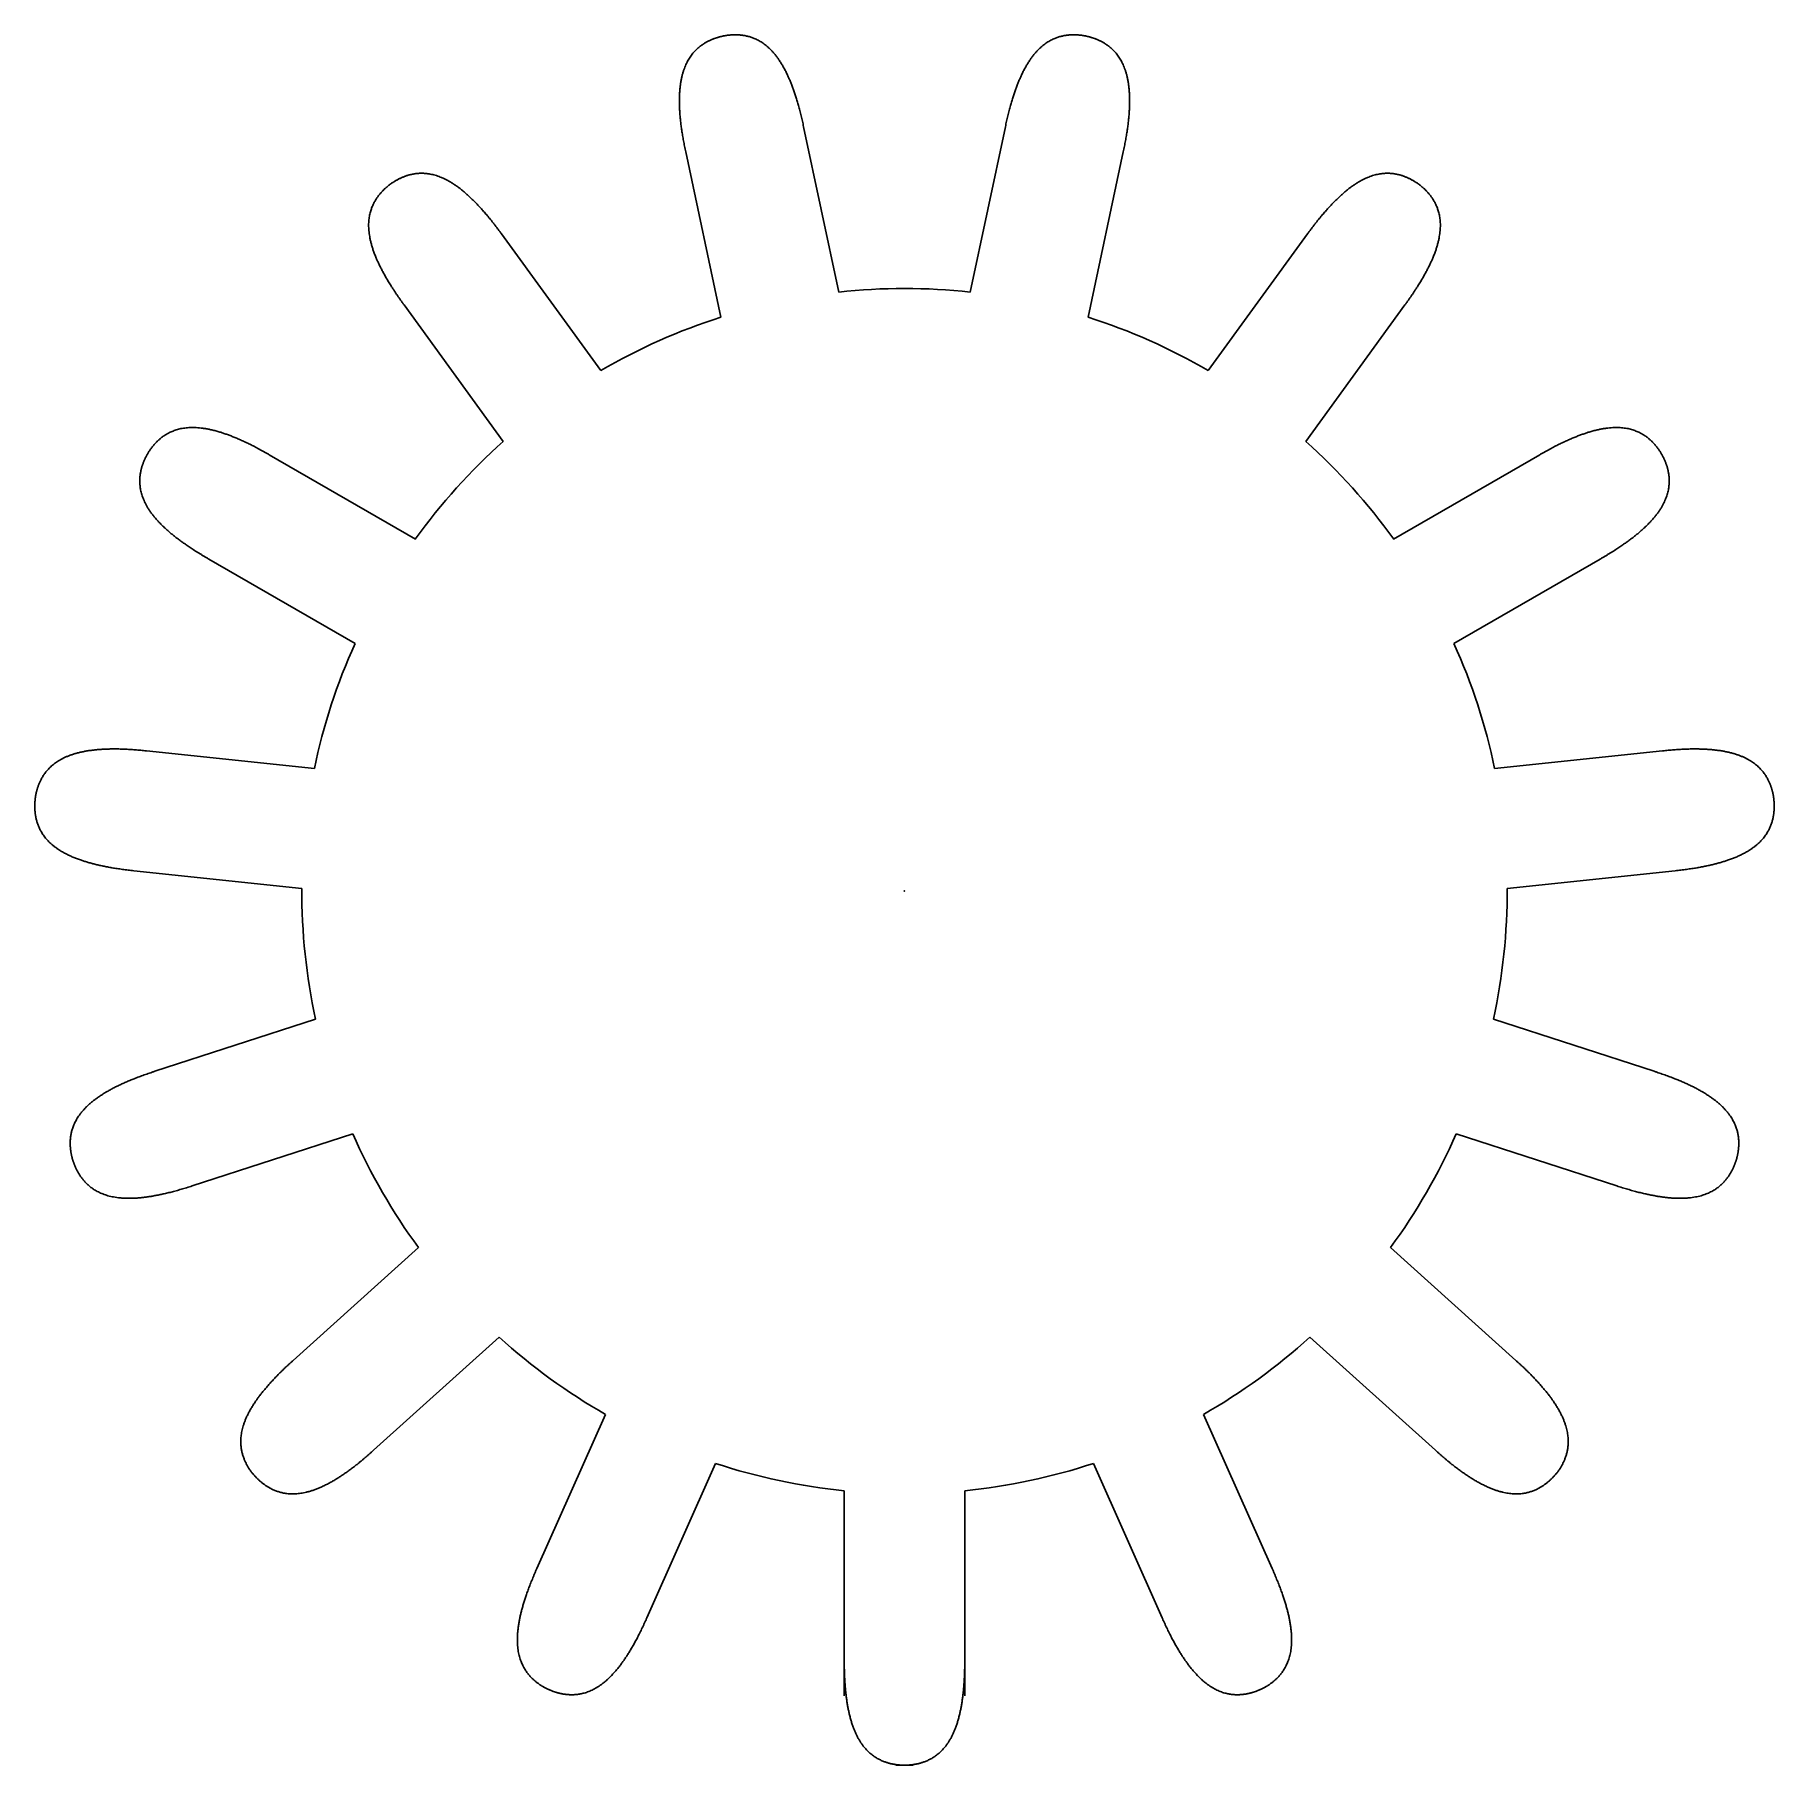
# Model space of a CAD drawing. Header units: centimetres. Extents: x -7.2 to 7.2, y -7.3 to 7.1.
import ezdxf

# ---------------------------------------------------------------- set-up
doc = ezdxf.new("R2010")
doc.units = ezdxf.units.CM
doc.header["$MEASUREMENT"] = 0
doc.layers.add('Design v2_Sketch1', color=7, linetype='Continuous')

msp = doc.modelspace()

# ---------------------------------------------------------------- linework, layer by layer
at = {"layer": 'Design v2_Sketch1'}
for p, q in [((-0.837, 6.341), (-0.545, 4.97)), ((0.545, 4.97), (0.837, 6.341)), ((-1.523, 4.762), (-1.815, 6.133)), ((1.815, 6.133), (1.523, 4.762)), ((-3.343, 5.452), (-2.52, 4.319)), ((2.52, 4.319), (3.343, 5.452)), ((-3.329, 3.731), (-4.152, 4.864)), ((4.152, 4.864), (3.329, 3.731)), ((-5.272, 3.621), (-4.058, 2.92)), ((4.058, 2.92), (5.272, 3.621)), ((-4.558, 2.054), (-5.772, 2.755)), ((5.772, 2.755), (4.558, 2.054)), ((-6.289, 1.164), (-4.895, 1.017)), ((4.895, 1.017), (6.289, 1.164)), ((-5, 0.023), (-6.393, 0.169)), ((6.393, 0.169), (5, 0.023)), ((-6.218, -1.495), (-4.886, -1.062)), ((4.886, -1.062), (6.218, -1.495)), ((-4.577, -2.013), (-5.909, -2.446)), ((5.909, -2.446), (4.577, -2.013)), ((-5.073, -3.895), (-4.032, -2.957)), ((4.032, -2.957), (5.073, -3.895)), ((-3.363, -3.7), (-4.404, -4.638)), ((4.404, -4.638), (3.363, -3.7)), ((-3.05, -5.621), (-2.48, -4.341)), ((2.48, -4.341), (3.05, -5.621)), ((-1.567, -4.748), (-2.137, -6.028)), ((2.137, -6.028), (1.567, -4.748)), ((-0.5, -6.376), (-0.5, -4.975)), ((0.5, -4.975), (0.5, -6.376)), ((-0.5, -6.076), (-0.5, -6.676)), ((0.5, -6.676), (0.5, -6.076)), ((-0.071, -7.252), (0.071, -7.252))]:
    msp.add_line(p, q, dxfattribs=at)
for start, end in [(83.7392, 96.2608), (107.7392, 120.2608), (59.7392, 72.2608), (131.7392, 144.2608), (35.7392, 48.2608), (155.7392, 168.2608), (11.7392, 24.2608), (179.7392, 192.2608), (347.7392, 0.2608), (203.7392, 216.2608), (323.7392, 336.2608), (227.7392, 240.2608), (299.7392, 312.2608), (251.7392, 264.2608), (275.7392, 288.2608)]:
    msp.add_arc((0, 0), 5, start, end, dxfattribs=at)
for points in [[(-0.837, 6.341), (-0.856, 6.434), (-0.899, 6.603), (-0.971, 6.806), (-1.083, 6.983), (-1.232, 7.087), (-1.378, 7.114), (-1.509, 7.101), (-1.634, 7.06), (-1.757, 6.975), (-1.851, 6.82), (-1.881, 6.613), (-1.865, 6.398), (-1.835, 6.226), (-1.815, 6.133)], [(1.815, 6.133), (1.835, 6.226), (1.865, 6.398), (1.881, 6.613), (1.851, 6.82), (1.757, 6.975), (1.634, 7.06), (1.509, 7.101), (1.378, 7.114), (1.232, 7.087), (1.083, 6.983), (0.971, 6.806), (0.899, 6.603), (0.856, 6.434), (0.837, 6.341)], [(-3.343, 5.452), (-3.399, 5.529), (-3.507, 5.666), (-3.656, 5.823), (-3.83, 5.939), (-4.008, 5.973), (-4.153, 5.938), (-4.267, 5.873), (-4.364, 5.785), (-4.442, 5.658), (-4.465, 5.477), (-4.408, 5.276), (-4.306, 5.086), (-4.208, 4.941), (-4.152, 4.864)], [(4.152, 4.864), (4.208, 4.941), (4.306, 5.086), (4.408, 5.276), (4.465, 5.477), (4.442, 5.658), (4.364, 5.785), (4.267, 5.873), (4.153, 5.938), (4.008, 5.973), (3.83, 5.939), (3.656, 5.823), (3.507, 5.666), (3.399, 5.529), (3.343, 5.452)], [(-5.272, 3.621), (-5.354, 3.669), (-5.508, 3.75), (-5.708, 3.832), (-5.914, 3.868), (-6.091, 3.826), (-6.209, 3.736), (-6.287, 3.63), (-6.34, 3.509), (-6.359, 3.362), (-6.307, 3.188), (-6.173, 3.027), (-6.002, 2.895), (-5.854, 2.803), (-5.772, 2.755)], [(5.772, 2.755), (5.854, 2.803), (6.002, 2.895), (6.173, 3.027), (6.307, 3.188), (6.359, 3.362), (6.34, 3.509), (6.287, 3.63), (6.209, 3.736), (6.091, 3.826), (5.914, 3.868), (5.708, 3.832), (5.508, 3.75), (5.354, 3.669), (5.272, 3.621)], [(-6.289, 1.164), (-6.383, 1.174), (-6.558, 1.186), (-6.773, 1.179), (-6.976, 1.128), (-7.121, 1.018), (-7.192, 0.887), (-7.22, 0.759), (-7.219, 0.627), (-7.177, 0.485), (-7.058, 0.347), (-6.87, 0.255), (-6.661, 0.204), (-6.488, 0.179), (-6.393, 0.169)], [(6.393, 0.169), (6.488, 0.179), (6.661, 0.204), (6.87, 0.255), (7.058, 0.347), (7.177, 0.485), (7.219, 0.627), (7.22, 0.759), (7.192, 0.887), (7.121, 1.018), (6.976, 1.128), (6.773, 1.179), (6.558, 1.186), (6.383, 1.174), (6.289, 1.164)], [(-6.218, -1.495), (-6.309, -1.524), (-6.473, -1.584), (-6.667, -1.677), (-6.832, -1.807), (-6.919, -1.966), (-6.931, -2.114), (-6.904, -2.243), (-6.85, -2.363), (-6.753, -2.476), (-6.589, -2.554), (-6.38, -2.562), (-6.168, -2.523), (-6, -2.475), (-5.909, -2.446)], [(5.909, -2.446), (6, -2.475), (6.168, -2.523), (6.38, -2.562), (6.589, -2.554), (6.753, -2.476), (6.85, -2.363), (6.904, -2.243), (6.931, -2.114), (6.919, -1.966), (6.832, -1.807), (6.667, -1.677), (6.473, -1.584), (6.309, -1.524), (6.218, -1.495)], [(-5.073, -3.895), (-5.144, -3.958), (-5.269, -4.08), (-5.409, -4.244), (-5.506, -4.429), (-5.521, -4.611), (-5.472, -4.751), (-5.395, -4.858), (-5.297, -4.945), (-5.162, -5.009), (-4.981, -5.013), (-4.786, -4.935), (-4.608, -4.814), (-4.474, -4.702), (-4.404, -4.638)], [(4.404, -4.638), (4.474, -4.702), (4.608, -4.814), (4.786, -4.935), (4.981, -5.013), (5.162, -5.009), (5.297, -4.945), (5.395, -4.858), (5.472, -4.751), (5.521, -4.611), (5.506, -4.429), (5.409, -4.244), (5.269, -4.08), (5.144, -3.958), (5.073, -3.895)], [(-3.05, -5.621), (-3.089, -5.708), (-3.154, -5.87), (-3.215, -6.077), (-3.229, -6.286), (-3.168, -6.458), (-3.066, -6.566), (-2.953, -6.632), (-2.827, -6.672), (-2.679, -6.676), (-2.511, -6.606), (-2.365, -6.456), (-2.252, -6.272), (-2.175, -6.115), (-2.137, -6.028)], [(2.137, -6.028), (2.175, -6.115), (2.252, -6.272), (2.365, -6.456), (2.511, -6.606), (2.679, -6.676), (2.827, -6.672), (2.953, -6.632), (3.066, -6.566), (3.168, -6.458), (3.229, -6.286), (3.215, -6.077), (3.154, -5.87), (3.089, -5.708), (3.05, -5.621)], [(-0.5, -6.376), (-0.5, -6.471), (-0.494, -6.646), (-0.465, -6.859), (-0.393, -7.056), (-0.268, -7.188), (-0.131, -7.245), (0, -7.259), (0.131, -7.245), (0.268, -7.188), (0.393, -7.056), (0.465, -6.859), (0.494, -6.646), (0.5, -6.471), (0.5, -6.376)]]:
    msp.add_open_spline(points, degree=5, dxfattribs=at)
msp.add_point((0, 0), dxfattribs=at)

doc.saveas('drawing.dxf')
